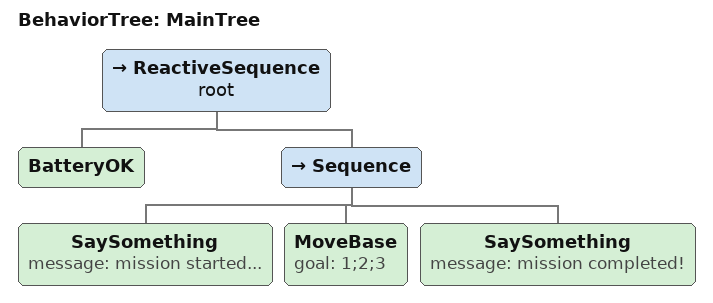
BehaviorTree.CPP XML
<?xml version="1.0"?>
 <root main_tree_to_execute = "MainTree" >
     <BehaviorTree ID="MainTree">
        <ReactiveSequence name="root">
            <BatteryOK/>
            <Sequence>
                <SaySomething   message="mission started..." />
                <MoveBase       goal="1;2;3"/>
                <SaySomething   message="mission completed!" />
            </Sequence>
        </ReactiveSequence>
     </BehaviorTree>
 </root>
